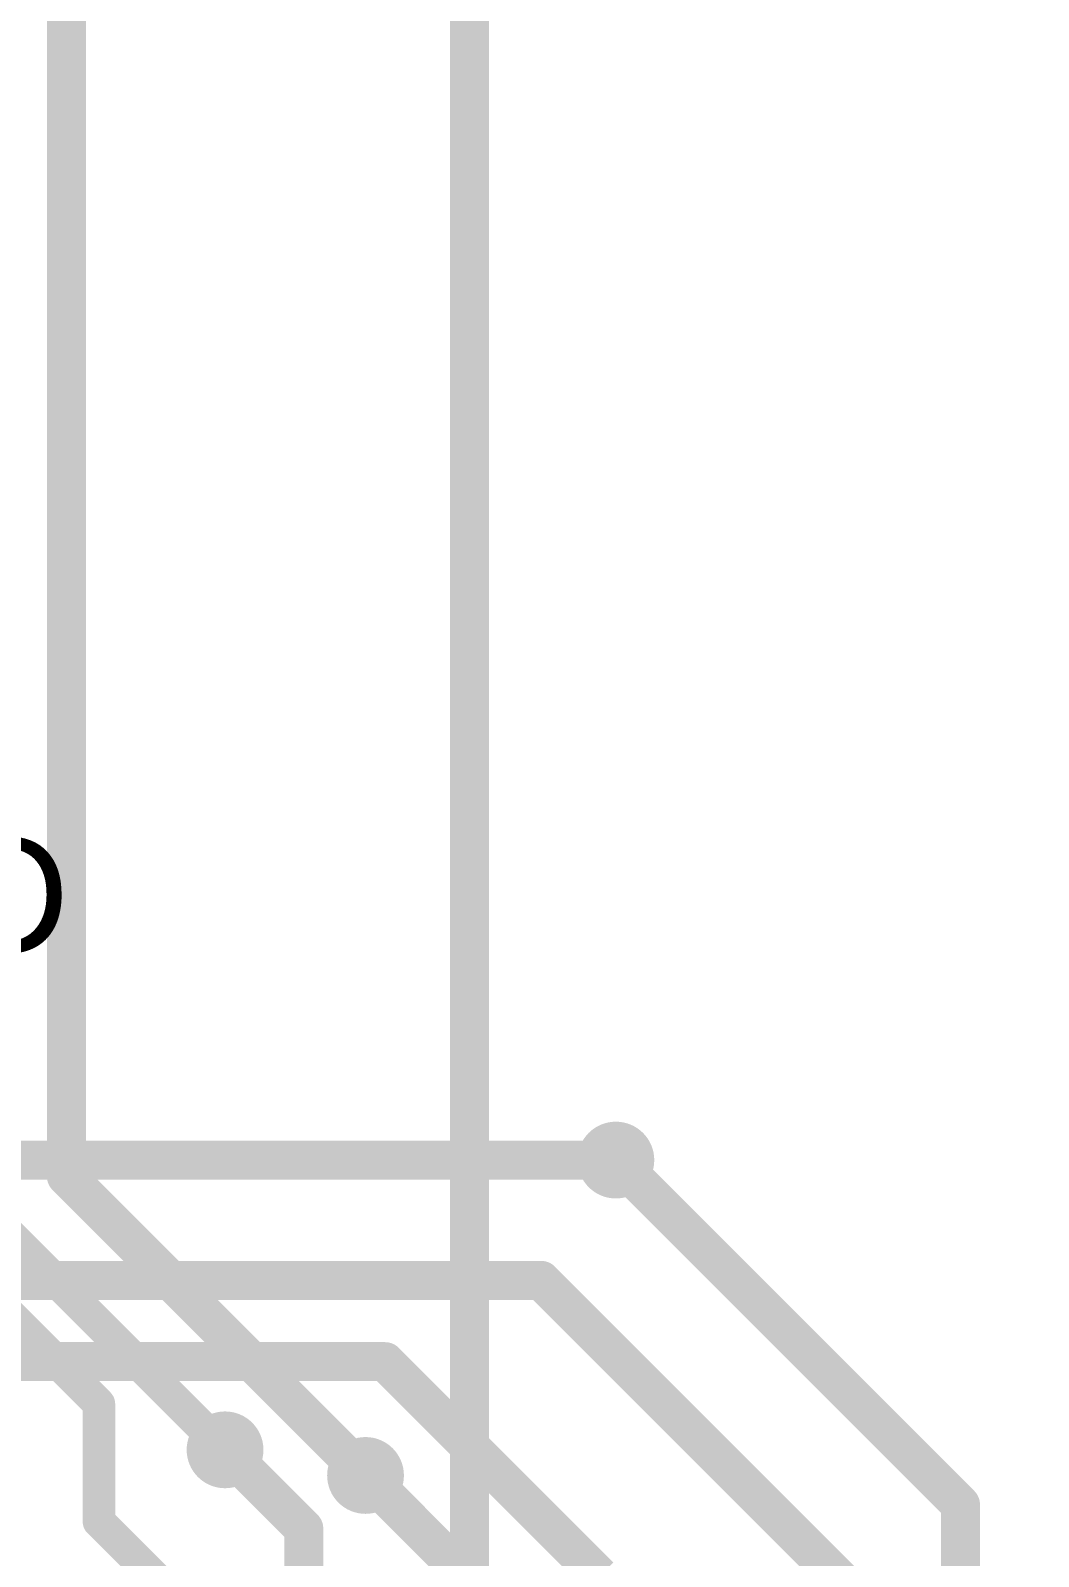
# Model space of a CAD drawing. Header units: millimetres. Extents: x -1.41 to 1.31, y -0.13 to 2.68.
# Drawn here: x 0.503 to 0.813, y 1.1311 to 1.6004 of the extents above; entities that cross this region are included whole.
import ezdxf

# ---------------------------------------------------------------- set-up
doc = ezdxf.new("R2010")
doc.units = ezdxf.units.MM
doc.header["$MEASUREMENT"] = 0
for name, color, linetype in [('BottomLayer', 5, 'Continuous'), ('BottomOverlay', 54, 'Continuous'), ('Mechanical2', 216, 'Continuous'), ('TopLayer', 1, 'Continuous'), ('ViaHoleLayer', 16, 'Continuous')]:
    doc.layers.add(name, color=color, linetype=linetype)
doc.styles.add('Arial', font='', dxfattribs={"height": 0.2})
doc.styles.get('Arial').set_extended_font_data('Arial')

msp = doc.modelspace()

# ---------------------------------------------------------------- hatches: boundary and pattern name
at = {"layer": 'BottomLayer'}
h = msp.add_hatch(color=5, dxfattribs=at)
edge = h.paths.add_edge_path()
edge.add_arc((0.683, 1.253), 0.01181, 0, 360)
h = msp.add_hatch(color=5, dxfattribs=at)
edge = h.paths.add_edge_path()
edge.add_arc((0.56279, 1.16388), 0.01181, 0, 360)
h = msp.add_hatch(color=5, dxfattribs=at)
edge = h.paths.add_edge_path()
edge.add_arc((0.606, 1.156), 0.01181, 0, 360)
at = {"layer": 'TopLayer'}
h = msp.add_hatch(color=1, dxfattribs=at)
edge = h.paths.add_edge_path()
edge.add_arc((0.683, 1.253), 0.01181, 0, 360)
h = msp.add_hatch(color=1, dxfattribs=at)
edge = h.paths.add_edge_path()
edge.add_arc((0.56279, 1.16388), 0.01181, 0, 360)
h = msp.add_hatch(color=1, dxfattribs=at)
edge = h.paths.add_edge_path()
edge.add_arc((0.606, 1.156), 0.01181, 0, 360)
at = {"layer": 'ViaHoleLayer'}
h = msp.add_hatch(color=16, dxfattribs=at)
edge = h.paths.add_edge_path()
edge.add_arc((0.683, 1.253), 0.00591, 0, 360)
h = msp.add_hatch(color=16, dxfattribs=at)
edge = h.paths.add_edge_path()
edge.add_arc((0.56279, 1.16388), 0.00591, 0, 360)
h = msp.add_hatch(color=16, dxfattribs=at)
edge = h.paths.add_edge_path()
edge.add_arc((0.606, 1.156), 0.00591, 0, 360)

# ---------------------------------------------------------------- linework, layer by layer
at = {"layer": 'BottomLayer', "const_width": 0.012}
for points in [[(0.44571, 1.253), (0.683, 1.253)], [(0.452, 1.216), (0.66, 1.216)], [(0.66, 1.216), (0.787, 1.089)], [(0.4, 1.191), (0.612, 1.191)], [(0.612, 1.191), (0.678, 1.125)], [(0.56279, 1.16388), (0.587, 1.13967)], [(0.606, 1.156), (0.638, 1.124)], [(0.587, 0.261), (0.587, 1.13967)]]:
    msp.add_lwpolyline(points, dxfattribs=at)
at = {"layer": 'BottomLayer', "const_width": 0.006}
for points in [[(0.68, 1.253, 1), (0.686, 1.253, 1)], [(0.657, 1.216, 1), (0.663, 1.216, 1)], [(0.657, 1.216, 1), (0.663, 1.216, 1)], [(0.609, 1.191, 1), (0.615, 1.191, 1)], [(0.609, 1.191, 1), (0.615, 1.191, 1)], [(0.55979, 1.16388, 1), (0.56579, 1.16388, 1)], [(0.603, 1.156, 1), (0.609, 1.156, 1)], [(0.584, 1.13967, 1), (0.59, 1.13967, 1)], [(0.584, 1.13967, 1), (0.59, 1.13967, 1)]]:
    msp.add_lwpolyline(points, format="xyb", close=True, dxfattribs=at)
at = {"layer": 'Mechanical2', "const_width": 0.015}
msp.add_lwpolyline([(1.30453, 0.77794, -5.376897), (1.30384, 1.78291)], format="xyb", dxfattribs=at)
at = {"layer": 'TopLayer'}
for points, const_width in [([(0.514, 1.248), (0.514, 1.80523)], 0.012), ([(0.638, 0.766), (0.638, 1.756)], 0.012), ([(0.43304, 1.29364), (0.56279, 1.16388)], 0.01), ([(0.42805, 1.27395), (0.524, 1.178)], 0.01), ([(0.683, 1.253), (0.789, 1.147)], 0.012), ([(0.514, 1.248), (0.606, 1.156)], 0.012), ([(0.524, 1.14181), (0.524, 1.178)], 0.01), ([(0.789, 0.616), (0.789, 1.147)], 0.012), ([(0.524, 1.14181), (0.61181, 1.054)], 0.01)]:
    msp.add_lwpolyline(points, dxfattribs=dict(at, const_width=const_width))
for points, const_width in [([(0.68, 1.253, 1), (0.686, 1.253, 1)], 0.006), ([(0.511, 1.248, 1), (0.517, 1.248, 1)], 0.006), ([(0.511, 1.248, 1), (0.517, 1.248, 1)], 0.006), ([(0.5215, 1.178, 1), (0.5265, 1.178, 1)], 0.005), ([(0.5215, 1.178, 1), (0.5265, 1.178, 1)], 0.005), ([(0.56029, 1.16388, 1), (0.56529, 1.16388, 1)], 0.005), ([(0.603, 1.156, 1), (0.609, 1.156, 1)], 0.006), ([(0.786, 1.147, 1), (0.792, 1.147, 1)], 0.006), ([(0.786, 1.147, 1), (0.792, 1.147, 1)], 0.006), ([(0.5215, 1.14181, 1), (0.5265, 1.14181, 1)], 0.005), ([(0.5215, 1.14181, 1), (0.5265, 1.14181, 1)], 0.005)]:
    msp.add_lwpolyline(points, format="xyb", close=True, dxfattribs=dict(at, const_width=const_width))

# ---------------------------------------------------------------- texts
at = {"layer": 'BottomOverlay', "style": 'Arial', "text_generation_flag": 2}
msp.add_text('C14', height=0.035, dxfattribs=at).set_placement((0.515, 1.317))

doc.saveas('drawing.dxf')
